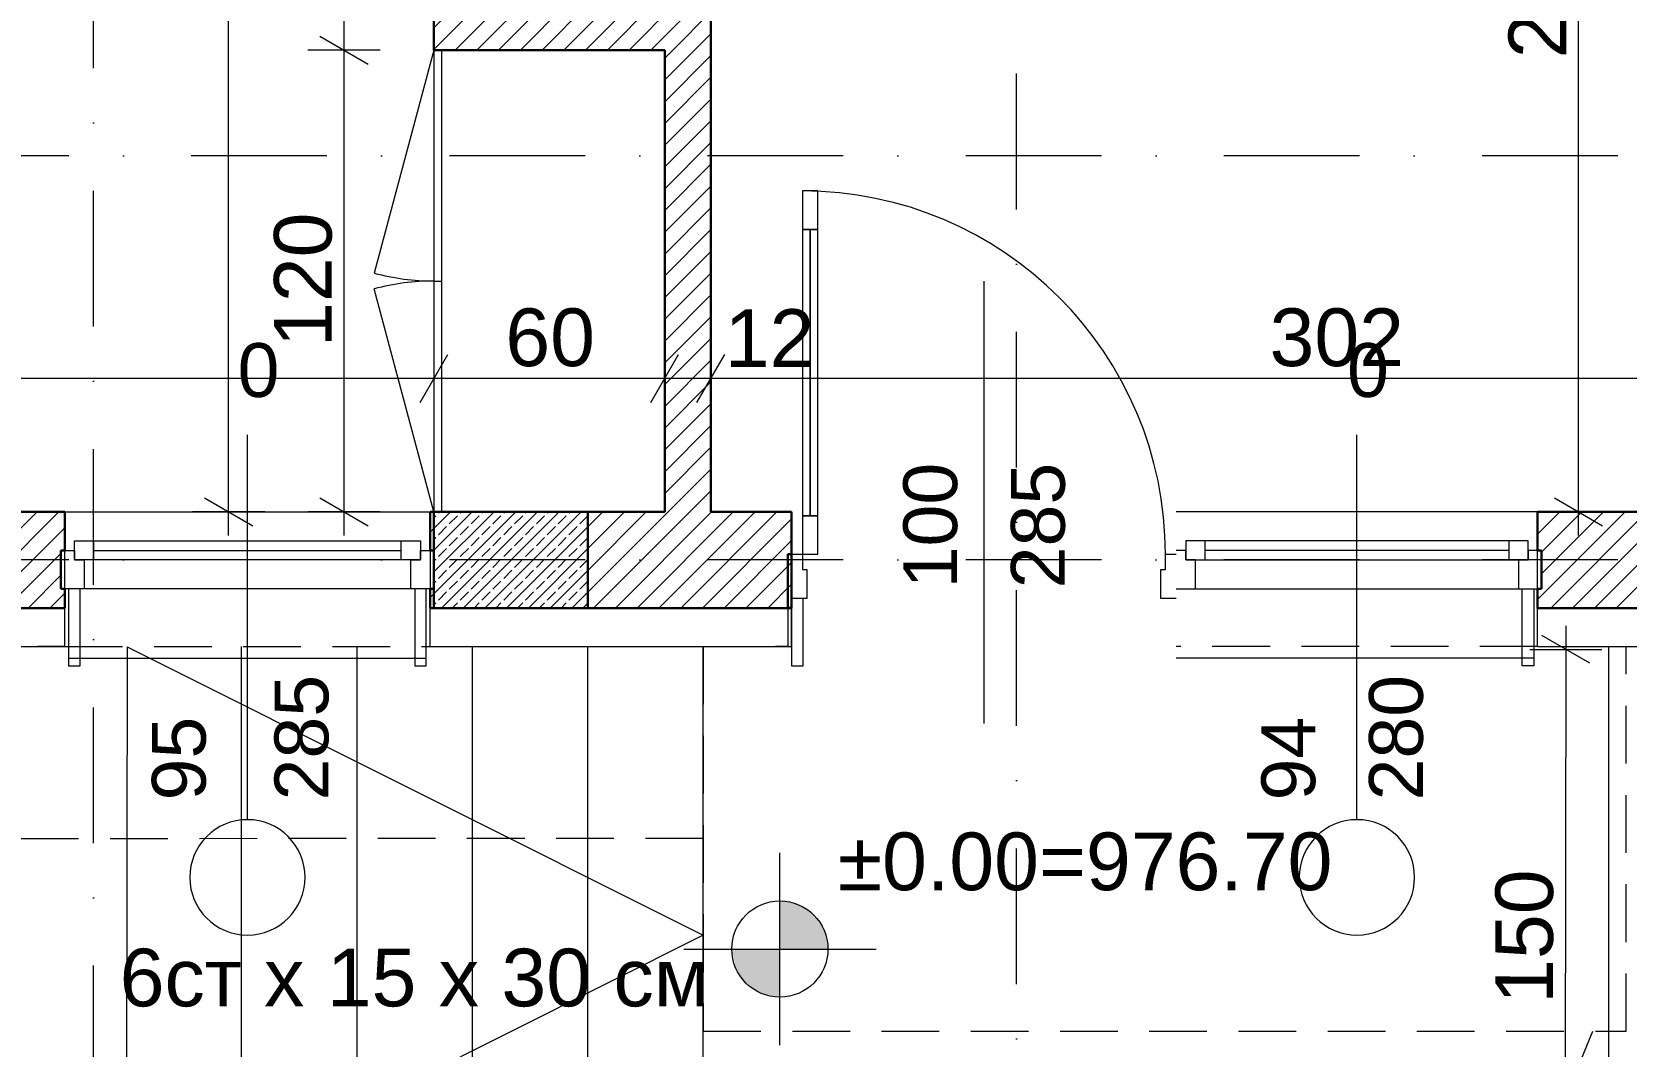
# Model space of a CAD drawing. Header units: centimetres. Extents: x -1463 to 1543, y -1556 to 644.
# Drawn here: x -472 to -57.4, y -1180.8 to -917.2 of the extents above; entities that cross this region are included whole.
import ezdxf

# ---------------------------------------------------------------- set-up
doc = ezdxf.new("R2010")
doc.units = ezdxf.units.CM
doc.header["$MEASUREMENT"] = 0
doc.linetypes.add('Dashed', pattern=[23.2, 15, -8.2])
doc.linetypes.add('Dot & Dashed', pattern=[67.027776, 35.277777, -17.638888, 0, -14.111111])
for name, color, linetype in [('fill', 7, 'Continuous'), ('колони', 7, 'Continuous'), ('котировки', 7, 'Continuous'), ('линии', 7, 'Continuous'), ('обзавеждане', 7, 'Continuous'), ('оси', 7, 'Continuous'), ('размери', 7, 'Continuous'), ('разрези', 7, 'Continuous'), ('стени', 7, 'Continuous'), ('стълби', 7, 'Continuous')]:
    doc.layers.add(name, color=color, linetype=linetype)
doc.styles.add('GENERATED_STYLE_1', font='arial.ttf')
doc.dimstyles.new('GENERATED_STYLE__1', dxfattribs={"dimtxt": 15, "dimasz": 9.5, "dimexe": 0.18, "dimexo": 0.0625, "dimgap": 0, "dimtad": 1, "dimzin": 0, "dimdsep": 46, "dimtxsty": 'GENERATED_STYLE_1', "dimblk": 'ARROWHEAD_2', "dimblk1": 'ARROWHEAD_2', "dimblk2": 'ARROWHEAD_2', "dimcen": 0.09, "dimse1": 1, "dimse2": 1, "dimclrd": 151, "dimclre": 151, "dimclrt": 7, "dimadec": 0, "dimazin": 0, "dimtfac": 1, "dimtdec": 4, "dimtmove": 0, "dimatfit": 3, "dimfxl": 0, "dimtolj": 1, "dimtzin": 0, "dimarcsym": 0})
doc.dimstyles.new('GENERATED_STYLE__3', dxfattribs={"dimtxt": 15, "dimasz": 9.5, "dimexe": 0.18, "dimexo": 0.0625, "dimgap": 0, "dimtad": 1, "dimtih": 1, "dimtoh": 1, "dimzin": 0, "dimdsep": 46, "dimtxsty": 'GENERATED_STYLE_1', "dimblk": 'ARROWHEAD_2', "dimblk1": 'ARROWHEAD_2', "dimblk2": 'ARROWHEAD_2', "dimcen": 0.09, "dimse1": 1, "dimse2": 1, "dimclrd": 151, "dimclre": 151, "dimclrt": 7, "dimadec": 0, "dimazin": 0, "dimtfac": 1, "dimtdec": 4, "dimtmove": 0, "dimatfit": 3, "dimfxl": 0, "dimtolj": 1, "dimtzin": 0, "dimarcsym": 0})
pattern_1 = [(45, (0, 0), (-2.828427, 2.828427), [])]

# ---------------------------------------------------------------- blocks, each defined once
blk = doc.blocks.new('*D6')
at = {"layer": 'размери', "color": 161, "linetype": 'Continuous', "lineweight": 13}
for p, q in [((-76.06, -745.36), (-63.56, -752.58)), ((-76.06, -1038.36), (-63.56, -1045.58))]:
    blk.add_line(p, q, dxfattribs=at)
at = {"layer": 'размери', "color": 151, "linetype": 'Continuous', "lineweight": 13}
for p, q in [((-69.81, -1041.97), (-69.81, -748.97)), ((-60.44, -1041.97), (-79.19, -1041.97)), ((-69.81, -1048.08), (-69.81, -1041.97))]:
    blk.add_line(p, q, dxfattribs=at)
at = {"layer": 'размери', "color": 7, "lineweight": 30, "char_height": 15, "attachment_point": 7, "rotation": 90, "style": 'GENERATED_STYLE_1'}
for s, insert in [('\\A1;{\\pql;\\fArial|b0|i0|c204|p0;\\W1.000000;12}', (-72.81, -775.46)), ('\\A1;{\\pql;\\fArial|b0|i0|c204|p0;\\W1.000000;293}', (-72.81, -924.07))]:
    blk.add_mtext(s, dxfattribs=dict(at, insert=insert))
blk = doc.blocks.new('ARROWHEAD_2')
at = {"color": 0, "linetype": 'Continuous', "lineweight": 0}
for p, q in [((-0.378, -0.655), (0.378, 0.655)), ((0, 0), (-1, 0))]:
    blk.add_line(p, q, dxfattribs=at)
blk = doc.blocks.new('*D7')
at = {"layer": 'размери', "color": 161, "linetype": 'Continuous', "lineweight": 13}
for p, q in [((-76.06, -733.36), (-63.56, -740.58)), ((-76.06, -745.36), (-63.56, -752.58))]:
    blk.add_line(p, q, dxfattribs=at)
at = {"layer": 'размери', "color": 151, "linetype": 'Continuous', "lineweight": 13}
for p, q in [((-69.81, -748.97), (-69.81, -736.97)), ((-60.44, -748.97), (-79.19, -748.97)), ((-69.81, -1041.97), (-69.81, -748.97))]:
    blk.add_line(p, q, dxfattribs=at)
blk = doc.blocks.new('*D14')
at = {"layer": 'размери', "color": 161, "linetype": 'Continuous', "lineweight": 13}
for p, q in [((600.39, -1038.36), (612.89, -1045.58)), ((600.39, -1063.36), (612.89, -1070.58))]:
    blk.add_line(p, q, dxfattribs=at)
at = {"layer": 'размери', "color": 151, "linetype": 'Continuous', "lineweight": 13}
for p, q in [((606.64, -1066.97), (606.64, -1041.97)), ((616.02, -1066.97), (597.27, -1066.97)), ((606.64, -1073.08), (606.64, -1066.97))]:
    blk.add_line(p, q, dxfattribs=at)
at = {"layer": 'размери', "color": 7, "lineweight": 30, "insert": (603.64, -1093.46), "char_height": 15, "attachment_point": 7, "rotation": 90, "style": 'GENERATED_STYLE_1'}
blk.add_mtext('\\A1;{\\pql;\\fArial|b0|i0|c204|p0;\\W1.000000;25}', dxfattribs=at)
blk = doc.blocks.new('*D15')
at = {"layer": 'размери', "color": 161, "linetype": 'Continuous', "lineweight": 13}
for p, q in [((600.39, -968.36), (612.89, -975.57)), ((600.39, -1038.36), (612.89, -1045.58))]:
    blk.add_line(p, q, dxfattribs=at)
at = {"layer": 'размери', "color": 151, "linetype": 'Continuous', "lineweight": 13}
for p, q in [((606.64, -1041.97), (606.64, -971.97)), ((616.02, -1041.97), (597.27, -1041.97)), ((606.64, -1066.97), (606.64, -1041.97))]:
    blk.add_line(p, q, dxfattribs=at)
at = {"layer": 'размери', "color": 7, "lineweight": 30, "char_height": 15, "attachment_point": 7, "rotation": 90, "style": 'GENERATED_STYLE_1'}
for s, insert in [('\\A1;{\\pql;\\fArial|b0|i0|c204|p0;\\W1.000000;10}', (603.64, -998.46)), ('\\A1;{\\pql;\\fArial|b0|i0|c204|p0;\\W1.000000;70}', (603.64, -1029.85))]:
    blk.add_mtext(s, dxfattribs=dict(at, insert=insert))
blk = doc.blocks.new('*D49')
at = {"layer": 'размери', "color": 151, "linetype": 'Continuous', "lineweight": 13}
for p, q in [((-295.44, -997.92), (-295.44, -1016.67)), ((6.56, -997.92), (6.56, -1016.67)), ((-295.44, -1007.3), (-307.44, -1007.3)), ((6.56, -1007.3), (-295.44, -1007.3)), ((12.67, -1007.3), (6.56, -1007.3))]:
    blk.add_line(p, q, dxfattribs=at)
at = {"layer": 'размери', "color": 161, "linetype": 'Continuous', "lineweight": 13}
for p, q in [((-299.05, -1013.55), (-291.83, -1001.05)), ((2.95, -1013.55), (10.17, -1001.05))]:
    blk.add_line(p, q, dxfattribs=at)
at = {"layer": 'размери', "color": 7, "lineweight": 30, "char_height": 15, "attachment_point": 7, "style": 'GENERATED_STYLE_1'}
for s, insert in [('\\A1;{\\pql;\\fArial|b0|i0|c204|p0;\\W1.000000;12}', (-291.83, -1004.3)), ('\\A1;{\\pql;\\fArial|b0|i0|c204|p0;\\W1.000000;302}', (-150.16, -1004.3))]:
    blk.add_mtext(s, dxfattribs=dict(at, insert=insert))
blk = doc.blocks.new('*D50')
at = {"layer": 'размери', "color": 151, "linetype": 'Continuous', "lineweight": 13}
for p, q in [((-307.44, -997.92), (-307.44, -1016.67)), ((-307.44, -1007.3), (-367.44, -1007.3)), ((-295.44, -1007.3), (-307.44, -1007.3))]:
    blk.add_line(p, q, dxfattribs=at)
at = {"layer": 'размери', "color": 161, "linetype": 'Continuous', "lineweight": 13}
for p, q in [((-311.05, -1013.55), (-303.83, -1001.05)), ((-299.05, -1013.55), (-291.83, -1001.05))]:
    blk.add_line(p, q, dxfattribs=at)
blk = doc.blocks.new('*D51')
at = {"layer": 'размери', "color": 151, "linetype": 'Continuous', "lineweight": 13}
for p, q in [((-367.44, -997.92), (-367.44, -1016.67)), ((-367.44, -1007.3), (-823.44, -1007.3)), ((-307.44, -1007.3), (-367.44, -1007.3))]:
    blk.add_line(p, q, dxfattribs=at)
at = {"layer": 'размери', "color": 161, "linetype": 'Continuous', "lineweight": 13}
for p, q in [((-371.05, -1013.55), (-363.83, -1001.05)), ((-311.05, -1013.55), (-303.83, -1001.05))]:
    blk.add_line(p, q, dxfattribs=at)
at = {"layer": 'размери', "color": 7, "lineweight": 30, "insert": (-348.88, -1004.3), "char_height": 15, "attachment_point": 7, "style": 'GENERATED_STYLE_1'}
blk.add_mtext('\\A1;{\\pql;\\fArial|b0|i0|c204|p0;\\W1.000000;60}', dxfattribs=at)
blk = doc.blocks.new('*D52')
at = {"layer": 'размери', "color": 151, "linetype": 'Continuous', "lineweight": 13}
for p, q in [((-823.44, -997.92), (-823.44, -1016.67)), ((-823.44, -1007.3), (-829.56, -1007.3)), ((-367.44, -1007.3), (-823.44, -1007.3))]:
    blk.add_line(p, q, dxfattribs=at)
at = {"layer": 'размери', "color": 161, "linetype": 'Continuous', "lineweight": 13}
for p, q in [((-819.83, -1001.05), (-827.05, -1013.55)), ((-371.05, -1013.55), (-363.83, -1001.05))]:
    blk.add_line(p, q, dxfattribs=at)
at = {"layer": 'размери', "color": 7, "lineweight": 30, "insert": (-612.6, -1004.3), "char_height": 15, "attachment_point": 7, "style": 'GENERATED_STYLE_1'}
blk.add_mtext('\\A1;{\\pql;\\fArial|b0|i0|c204|p0;\\W1.000000;456}', dxfattribs=at)
blk = doc.blocks.new('*D93')
at = {"layer": 'размери', "color": 151, "linetype": 'Continuous', "lineweight": 13}
for p, q in [((-1139.14, 73.03), (-1139.14, 79.14)), ((-1129.77, 73.03), (-1148.52, 73.03)), ((-1139.14, -1076.97), (-1139.14, 73.03)), ((-1129.77, -1076.97), (-1148.52, -1076.97)), ((-1139.14, -1083.08), (-1139.14, -1076.97))]:
    blk.add_line(p, q, dxfattribs=at)
at = {"layer": 'размери', "color": 161, "linetype": 'Continuous', "lineweight": 13}
for p, q in [((-1132.89, 69.42), (-1145.39, 76.64)), ((-1145.39, -1073.36), (-1132.89, -1080.58))]:
    blk.add_line(p, q, dxfattribs=at)
at = {"layer": 'размери', "color": 7, "lineweight": 30, "insert": (-1142.14, -527.71), "char_height": 15, "attachment_point": 7, "rotation": 90, "style": 'GENERATED_STYLE_1'}
blk.add_mtext('\\A1;{\\pql;\\fArial|b0|i0|c204|p0;\\W1.000000;1\xa0150}', dxfattribs=at)
blk = doc.blocks.new('*D107')
at = {"layer": 'размери', "color": 161, "linetype": 'Continuous', "lineweight": 13}
for p, q in [((-414.58, -645.58), (-427.08, -638.36)), ((-427.08, -1038.36), (-414.58, -1045.58))]:
    blk.add_line(p, q, dxfattribs=at)
at = {"layer": 'размери', "color": 151, "linetype": 'Continuous', "lineweight": 13}
for p, q in [((-420.83, -641.97), (-420.83, -635.86)), ((-411.45, -641.97), (-430.2, -641.97)), ((-420.83, -1041.97), (-420.83, -641.97)), ((-411.45, -1041.97), (-430.2, -1041.97)), ((-420.83, -1048.08), (-420.83, -1041.97))]:
    blk.add_line(p, q, dxfattribs=at)
at = {"layer": 'размери', "color": 7, "lineweight": 30, "insert": (-423.83, -859.13), "char_height": 15, "attachment_point": 7, "rotation": 90, "style": 'GENERATED_STYLE_1'}
blk.add_mtext('\\A1;{\\pql;\\fArial|b0|i0|c204|p0;\\W1.000000;400}', dxfattribs=at)
blk = doc.blocks.new('*D108')
at = {"layer": 'размери', "color": 161, "linetype": 'Continuous', "lineweight": 13}
for p, q in [((-397.08, -918.36), (-384.58, -925.58)), ((-397.08, -1038.36), (-384.58, -1045.58))]:
    blk.add_line(p, q, dxfattribs=at)
at = {"layer": 'размери', "color": 151, "linetype": 'Continuous', "lineweight": 13}
for p, q in [((-381.45, -921.97), (-400.2, -921.97)), ((-390.83, -1041.97), (-390.83, -921.97)), ((-381.45, -1041.97), (-400.2, -1041.97)), ((-390.83, -1048.08), (-390.83, -1041.97))]:
    blk.add_line(p, q, dxfattribs=at)
at = {"layer": 'размери', "color": 7, "lineweight": 30, "insert": (-393.83, -999.13), "char_height": 15, "attachment_point": 7, "rotation": 90, "style": 'GENERATED_STYLE_1'}
blk.add_mtext('\\A1;{\\pql;\\fArial|b0|i0|c204|p0;\\W1.000000;120}', dxfattribs=at)
blk = doc.blocks.new('*D109')
at = {"layer": 'размери', "color": 161, "linetype": 'Continuous', "lineweight": 13}
for p, q in [((-384.58, -645.58), (-397.08, -638.36)), ((-397.08, -918.36), (-384.58, -925.58))]:
    blk.add_line(p, q, dxfattribs=at)
at = {"layer": 'размери', "color": 151, "linetype": 'Continuous', "lineweight": 13}
for p, q in [((-390.83, -641.97), (-390.83, -635.86)), ((-381.45, -641.97), (-400.2, -641.97)), ((-390.83, -921.97), (-390.83, -641.97)), ((-381.45, -921.97), (-400.2, -921.97))]:
    blk.add_line(p, q, dxfattribs=at)
at = {"layer": 'размери', "color": 7, "lineweight": 30, "insert": (-393.83, -799.13), "char_height": 15, "attachment_point": 7, "rotation": 90, "style": 'GENERATED_STYLE_1'}
blk.add_mtext('\\A1;{\\pql;\\fArial|b0|i0|c204|p0;\\W1.000000;280}', dxfattribs=at)
blk = doc.blocks.new('*D116')
at = {"layer": 'размери', "color": 151, "linetype": 'Continuous', "lineweight": 13}
for p, q in [((-858.44, -1335.32), (-858.44, -1316.57)), ((476.56, -1335.32), (476.56, -1316.57)), ((-864.56, -1325.94), (-858.44, -1325.94)), ((-858.44, -1325.94), (476.56, -1325.94))]:
    blk.add_line(p, q, dxfattribs=at)
at = {"layer": 'размери', "color": 161, "linetype": 'Continuous', "lineweight": 13}
for p, q in [((-854.83, -1319.69), (-862.05, -1332.19)), ((472.95, -1332.19), (480.17, -1319.69))]:
    blk.add_line(p, q, dxfattribs=at)
at = {"layer": 'размери', "color": 7, "lineweight": 30, "insert": (-216.68, -1322.94), "char_height": 15, "attachment_point": 7, "style": 'GENERATED_STYLE_1'}
blk.add_mtext('\\A1;{\\pql;\\fArial|b0|i0|c204|p0;\\W1.000000;1\xa0335}', dxfattribs=at)
blk = doc.blocks.new('*D120')
at = {"layer": 'размери', "color": 151, "linetype": 'Continuous', "lineweight": 13}
for p, q in [((-823.44, -1305.32), (-823.44, -1286.57)), ((-307.44, -1305.32), (-307.44, -1286.57)), ((-823.44, -1295.94), (-307.44, -1295.94))]:
    blk.add_line(p, q, dxfattribs=at)
at = {"layer": 'размери', "color": 161, "linetype": 'Continuous', "lineweight": 13}
for p, q in [((-819.83, -1289.69), (-827.05, -1302.19)), ((-303.83, -1289.69), (-311.05, -1302.19))]:
    blk.add_line(p, q, dxfattribs=at)
at = {"layer": 'размери', "color": 7, "lineweight": 30, "char_height": 15, "attachment_point": 7, "style": 'GENERATED_STYLE_1'}
for s, insert in [('\\A1;{\\pql;\\fArial|b0|i0|c204|p0;\\W1.000000;25}', (-819.83, -1292.94)), ('\\A1;{\\pql;\\fArial|b0|i0|c204|p0;\\W1.000000;516}', (-582.6, -1292.94)), ('\\A1;{\\pql;\\fArial|b0|i0|c204|p0;\\W1.000000;12}', (-333.94, -1292.94))]:
    blk.add_mtext(s, dxfattribs=dict(at, insert=insert))
blk = doc.blocks.new('*D121')
at = {"layer": 'размери', "color": 151, "linetype": 'Continuous', "lineweight": 13}
for p, q in [((-307.44, -1305.32), (-307.44, -1286.57)), ((-295.44, -1305.32), (-295.44, -1286.57)), ((-307.44, -1295.94), (-295.44, -1295.94)), ((-295.44, -1295.94), (6.56, -1295.94))]:
    blk.add_line(p, q, dxfattribs=at)
at = {"layer": 'размери', "color": 161, "linetype": 'Continuous', "lineweight": 13}
for p, q in [((-303.83, -1289.69), (-311.05, -1302.19)), ((-291.83, -1289.69), (-299.05, -1302.19))]:
    blk.add_line(p, q, dxfattribs=at)
blk = doc.blocks.new('*D122')
at = {"layer": 'размери', "color": 161, "linetype": 'Continuous', "lineweight": 13}
for p, q in [((-291.83, -1289.69), (-299.05, -1302.19)), ((10.17, -1289.69), (2.95, -1302.19))]:
    blk.add_line(p, q, dxfattribs=at)
at = {"layer": 'размери', "color": 151, "linetype": 'Continuous', "lineweight": 13}
blk.add_line((-295.44, -1295.94), (6.56, -1295.94), dxfattribs=at)
at = {"layer": 'размери', "color": 7, "lineweight": 30, "char_height": 15, "attachment_point": 7, "style": 'GENERATED_STYLE_1'}
for s, insert in [('\\A1;{\\pql;\\fArial|b0|i0|c204|p0;\\W1.000000;302}', (-173.05, -1292.94)), ('\\A1;{\\pql;\\fArial|b0|i0|c204|p0;\\W1.000000;25}', (-19.94, -1292.94))]:
    blk.add_mtext(s, dxfattribs=dict(at, insert=insert))
blk = doc.blocks.new('*D123')
at = {"layer": 'размери', "color": 151, "linetype": 'Continuous', "lineweight": 13}
for p, q in [((6.56, -1305.32), (6.56, -1286.57)), ((31.56, -1305.32), (31.56, -1286.57)), ((-295.44, -1295.94), (6.56, -1295.94)), ((6.56, -1295.94), (31.56, -1295.94))]:
    blk.add_line(p, q, dxfattribs=at)
at = {"layer": 'размери', "color": 161, "linetype": 'Continuous', "lineweight": 13}
for p, q in [((10.17, -1289.69), (2.95, -1302.19)), ((35.17, -1289.69), (27.95, -1302.19))]:
    blk.add_line(p, q, dxfattribs=at)
blk = doc.blocks.new('*D131')
at = {"layer": 'размери', "color": 161, "linetype": 'Continuous', "lineweight": 13}
for p, q in [((-844.83, -1259.69), (-852.05, -1272.19)), ((-460.83, -1259.69), (-468.05, -1272.19))]:
    blk.add_line(p, q, dxfattribs=at)
at = {"layer": 'размери', "color": 151, "linetype": 'Continuous', "lineweight": 13}
for p, q in [((-848.44, -1275.32), (-848.44, -1256.57)), ((-464.44, -1275.32), (-464.44, -1256.57)), ((-848.44, -1265.94), (-464.44, -1265.94)), ((-464.44, -1265.94), (-367.44, -1265.94))]:
    blk.add_line(p, q, dxfattribs=at)
at = {"layer": 'размери', "color": 7, "lineweight": 30, "insert": (-673.6, -1262.94), "char_height": 15, "attachment_point": 7, "style": 'GENERATED_STYLE_1'}
blk.add_mtext('\\A1;{\\pql;\\fArial|b0|i0|c204|p0;\\W1.000000;384}', dxfattribs=at)
blk = doc.blocks.new('*D132')
at = {"layer": 'размери', "color": 161, "linetype": 'Continuous', "lineweight": 13}
for p, q in [((-460.83, -1259.69), (-468.05, -1272.19)), ((-363.83, -1259.69), (-371.05, -1272.19))]:
    blk.add_line(p, q, dxfattribs=at)
at = {"layer": 'размери', "color": 151, "linetype": 'Continuous', "lineweight": 13}
for p, q in [((-367.44, -1275.32), (-367.44, -1256.57)), ((-464.44, -1265.94), (-367.44, -1265.94))]:
    blk.add_line(p, q, dxfattribs=at)
at = {"layer": 'размери', "color": 7, "lineweight": 30, "insert": (-427.38, -1262.94), "char_height": 15, "attachment_point": 7, "style": 'GENERATED_STYLE_1'}
blk.add_mtext('\\A1;{\\pql;\\fArial|b0|i0|c204|p0;\\W1.000000;97}', dxfattribs=at)
blk = doc.blocks.new('*D133')
at = {"layer": 'размери', "color": 161, "linetype": 'Continuous', "lineweight": 13}
for p, q in [((-363.83, -1259.69), (-371.05, -1272.19)), ((-271.83, -1259.69), (-279.05, -1272.19))]:
    blk.add_line(p, q, dxfattribs=at)
at = {"layer": 'размери', "color": 151, "linetype": 'Continuous', "lineweight": 13}
for p, q in [((-367.44, -1275.32), (-367.44, -1256.57)), ((-275.44, -1275.32), (-275.44, -1256.57)), ((-367.44, -1265.94), (-275.44, -1265.94)), ((-275.44, -1265.94), (-79.44, -1265.94))]:
    blk.add_line(p, q, dxfattribs=at)
at = {"layer": 'размери', "color": 7, "lineweight": 30, "insert": (-332.88, -1262.94), "char_height": 15, "attachment_point": 7, "style": 'GENERATED_STYLE_1'}
blk.add_mtext('\\A1;{\\pql;\\fArial|b0|i0|c204|p0;\\W1.000000;92}', dxfattribs=at)
blk = doc.blocks.new('*D134')
at = {"layer": 'размери', "color": 161, "linetype": 'Continuous', "lineweight": 13}
for p, q in [((-271.83, -1259.69), (-279.05, -1272.19)), ((-75.83, -1259.69), (-83.05, -1272.19))]:
    blk.add_line(p, q, dxfattribs=at)
at = {"layer": 'размери', "color": 151, "linetype": 'Continuous', "lineweight": 13}
blk.add_line((-275.44, -1265.94), (-79.44, -1265.94), dxfattribs=at)
at = {"layer": 'размери', "color": 7, "lineweight": 30, "insert": (-194.6, -1262.94), "char_height": 15, "attachment_point": 7, "style": 'GENERATED_STYLE_1'}
blk.add_mtext('\\A1;{\\pql;\\fArial|b0|i0|c204|p0;\\W1.000000;196}', dxfattribs=at)
blk = doc.blocks.new('*D135')
at = {"layer": 'размери', "color": 161, "linetype": 'Continuous', "lineweight": 13}
for p, q in [((-75.83, -1259.69), (-83.05, -1272.19)), ((420.17, -1259.69), (412.95, -1272.19))]:
    blk.add_line(p, q, dxfattribs=at)
at = {"layer": 'размери', "color": 151, "linetype": 'Continuous', "lineweight": 13}
for p, q in [((-79.44, -1275.32), (-79.44, -1256.57)), ((416.56, -1275.32), (416.56, -1256.57)), ((-275.44, -1265.94), (-79.44, -1265.94)), ((-79.44, -1265.94), (416.56, -1265.94))]:
    blk.add_line(p, q, dxfattribs=at)
at = {"layer": 'размери', "color": 7, "lineweight": 30, "char_height": 15, "attachment_point": 7, "style": 'GENERATED_STYLE_1'}
for s, insert in [('\\A1;{\\pql;\\fArial|b0|i0|c204|p0;\\W1.000000;496}', (139.95, -1262.94)), ('\\A1;{\\pql;\\fArial|b0|i0|c204|p0;\\W1.000000;25}', (390.06, -1262.94))]:
    blk.add_mtext(s, dxfattribs=dict(at, insert=insert))
blk = doc.blocks.new('*D139')
at = {"layer": 'размери', "color": 151, "linetype": 'Continuous', "lineweight": 13}
for p, q in [((-73.11, -1071.6), (-73.13, -1077.71)), ((-82.5, -1077.7), (-63.75, -1077.73)), ((-73.13, -1077.71), (-73.38, -1227.71)), ((-82.76, -1227.7), (-64.01, -1227.73)), ((-73.38, -1227.71), (-73.39, -1233.83))]:
    blk.add_line(p, q, dxfattribs=at)
at = {"layer": 'размери', "color": 161, "linetype": 'Continuous', "lineweight": 13}
for p, q in [((-66.88, -1081.33), (-79.37, -1074.09)), ((-79.63, -1224.09), (-67.14, -1231.33))]:
    blk.add_line(p, q, dxfattribs=at)
at = {"layer": 'размери', "color": 7, "lineweight": 30, "insert": (-76.28, -1169.87), "char_height": 15, "attachment_point": 7, "rotation": 89.9012, "style": 'GENERATED_STYLE_1'}
blk.add_mtext('\\A1;{\\pql;\\fArial|b0|i0|c204|p0;\\W1.000000;150}', dxfattribs=at)

msp = doc.modelspace()

# ---------------------------------------------------------------- hatches: boundary and pattern name
at = {"layer": 'fill', "linetype": 'Continuous', "lineweight": 13}
h = msp.add_hatch(dxfattribs=at)
h.set_pattern_fill('Common_Brick', color=253, style=0, pattern_type=2)
h.set_pattern_definition(pattern_1)
h.paths.add_polyline_path([(-355.443, -909.968), (-367.443, -921.968), (-355.443, -921.968)])
h = msp.add_hatch(dxfattribs=at)
h.set_pattern_fill('Common_Brick', color=253, style=0, pattern_type=2)
h.set_pattern_definition(pattern_1)
h.paths.add_polyline_path([(-367.443, -909.968), (-367.443, -921.968), (-355.443, -909.968)])
h = msp.add_hatch(dxfattribs=at)
h.set_pattern_fill('Common_Brick', color=253, style=0, pattern_type=2)
h.set_pattern_definition(pattern_1)
h.paths.add_polyline_path([(-355.443, -921.968), (-295.443, -921.968), (-295.443, -909.968), (-355.443, -909.968)])
h = msp.add_hatch(dxfattribs=at)
h.set_pattern_fill('Common_Brick', color=253, style=0, pattern_type=2)
h.set_pattern_definition(pattern_1)
h.paths.add_polyline_path([(-295.443, -1041.968), (-295.443, -921.968), (-307.443, -921.968), (-307.443, -1041.968)])
h = msp.add_hatch(dxfattribs=at)
h.set_pattern_fill('Common_Brick', color=253, style=0, pattern_type=2)
h.set_pattern_definition(pattern_1)
h.paths.add_polyline_path([(-723.443, -1066.968), (-463.443, -1066.968), (-463.443, -1061.968), (-464.443, -1061.968), (-464.443, -1051.968), (-463.443, -1051.968), (-463.443, -1041.968), (-723.443, -1041.968)])
h = msp.add_hatch(dxfattribs=at)
h.set_pattern_fill('Common_Brick', color=253, style=0, pattern_type=2)
h.set_pattern_definition(pattern_1)
h.paths.add_polyline_path([(-368.443, -1051.968), (-367.443, -1051.968), (-367.443, -1041.968), (-368.443, -1041.968)])
at = {"layer": 'fill', "linetype": 'Continuous', "lineweight": 5}
h = msp.add_hatch(dxfattribs=at)
h.set_pattern_fill('Solid___Dashed', style=0, pattern_type=2)
h.set_pattern_definition([(45, (0, 0), (-2.828427, 2.828427), []), (45, (-1.4142, 1.4142), (-2.828427, 2.828427), [3, -1])])
h.paths.add_polyline_path([(-367.443, -1041.968), (-367.443, -1066.968), (-327.443, -1066.968), (-327.443, -1041.968)])
at = {"layer": 'fill', "linetype": 'Continuous', "lineweight": 13}
h = msp.add_hatch(dxfattribs=at)
h.set_pattern_fill('Common_Brick', color=253, style=0, pattern_type=2)
h.set_pattern_definition(pattern_1)
h.paths.add_polyline_path([(-274.443, -1041.968), (-327.443, -1041.968), (-327.443, -1066.968), (-274.443, -1066.968)])
h = msp.add_hatch(dxfattribs=at)
h.set_pattern_fill('Common_Brick', color=253, style=0, pattern_type=2)
h.set_pattern_definition(pattern_1)
h.paths.add_polyline_path([(-80.443, -1066.968), (6.557, -1066.968), (6.557, -1041.968), (-80.443, -1041.968), (-80.443, -1051.968), (-79.443, -1051.968), (-79.443, -1061.968), (-80.443, -1061.968)])
h = msp.add_hatch(dxfattribs=at)
h.set_pattern_fill('Common_Brick', color=253, style=0, pattern_type=2)
h.set_pattern_definition(pattern_1)
h.paths.add_polyline_path([(-368.443, -1066.968), (-367.443, -1066.968), (-367.443, -1061.968), (-368.443, -1061.968)])
for points in [[(-277.488, -1155.591), (-264.988, -1155.591), (-265.939, -1150.807), (-268.649, -1146.752), (-272.704, -1144.042), (-277.488, -1143.091)], [(-277.488, -1155.591), (-289.988, -1155.591), (-289.036, -1160.374), (-286.327, -1164.43), (-282.271, -1167.139), (-277.488, -1168.091)]]:
    msp.add_hatch(color=161, dxfattribs=at).paths.add_polyline_path(points)

# ---------------------------------------------------------------- linework, layer by layer
at = {"layer": 'колони', "color": 7, "linetype": 'Continuous', "lineweight": 30}
msp.add_lwpolyline([(-367.443, -1041.968), (-367.443, -1066.968), (-327.443, -1066.968), (-327.443, -1041.968)], close=True, dxfattribs=at)
at = {"layer": 'котировки', "color": 161, "linetype": 'Continuous', "lineweight": 13}
for p, q in [((-277.488, -1180.591), (-277.488, -1130.591)), ((-302.488, -1155.591), (-252.488, -1155.591))]:
    msp.add_line(p, q, dxfattribs=at)
msp.add_circle((-277.488, -1155.591), 12.5, dxfattribs=at)
at = {"layer": 'линии', "color": 7, "linetype": 'Continuous', "lineweight": 13}
for p, q in [((-447.192, -1077.068), (-447.45, -1227.068)), ((-447.192, -1077.068), (-297.443, -1152.018)), ((-417.449, -1227.068), (-417.449, -1076.968)), ((-387.447, -1227.068), (-387.447, -1076.968)), ((-357.446, -1227.068), (-357.446, -1076.968)), ((-357.446, -1227.068), (-357.446, -1076.968)), ((-327.444, -1227.068), (-327.444, -1076.968)), ((-297.443, -1227.068), (-297.443, -1076.968)), ((-61.956, -1223.157), (-61.956, -1076.968)), ((-297.443, -1152.018), (-447.45, -1227.068)), ((-81.438, -1214.364), (-66.078, -1176.968))]:
    msp.add_line(p, q, dxfattribs=at)
at = {"layer": 'линии', "color": 102, "linetype": 'Dashed', "lineweight": 15}
for p, q in [((-297.443, -1076.968), (-297.443, -1176.968)), ((-57.443, -1176.968), (-57.443, -1076.968)), ((-297.443, -1176.968), (-57.443, -1176.968))]:
    msp.add_line(p, q, dxfattribs=at)
at = {"layer": 'линии', "color": 7, "linetype": 'Dashed', "lineweight": 13}
msp.add_line((-297.454, -1126.877), (-730.411, -1126.977), dxfattribs=at)
at = {"layer": 'обзавеждане', "color": 102, "linetype": 'Continuous', "lineweight": 15}
for p, q in [((-367.443, -921.968), (-382.972, -979.924)), ((-367.443, -921.968), (-365.443, -921.968)), ((-365.443, -921.968), (-365.443, -1041.968)), ((-367.443, -981.968), (-365.443, -981.968)), ((-367.443, -1041.968), (-382.972, -984.013))]:
    msp.add_line(p, q, dxfattribs=at)
msp.add_lwpolyline([(-367.443, -921.968), (-367.443, -1041.968), (-307.443, -1041.968), (-307.443, -921.968)], close=True, dxfattribs=at)
for centre, start, end in [((-367.443, -921.968), 255, 270), ((-367.443, -1041.968), 90, 105)]:
    msp.add_arc(centre, 60, start, end, dxfattribs=at)
at = {"layer": 'оси', "color": 102, "linetype": 'Dot & Dashed', "lineweight": 15}
for p, q in [((-455.943, -1262.312), (-455.943, 355.59)), ((611.639, -949.466), (-1119.914, -949.466)), ((611.639, -1054.468), (-1119.914, -1054.468))]:
    msp.add_line(p, q, dxfattribs=at)
at = {"layer": 'разрези', "color": 151, "linetype": 'Dot & Dashed', "lineweight": 13}
msp.add_line((-215.943, -1366.114), (-215.943, 432.209), dxfattribs=at)
at = {"layer": 'стени', "color": 30, "linetype": 'Continuous', "lineweight": 20}
for p, q in [((-271.643, -958.568), (-271.643, -968.568)), ((-267.643, -958.568), (-271.643, -958.568)), ((-267.643, -968.568), (-267.643, -958.568)), ((-271.643, -968.568), (-267.643, -968.568)), ((-269.643, -968.568), (-269.643, -1042.968)), ((-267.643, -1042.968), (-271.643, -1042.968)), ((-271.643, -1042.968), (-271.643, -1052.968)), ((-267.643, -1052.968), (-267.643, -1042.968)), ((-271.643, -1052.968), (-267.643, -1052.968)), ((-459.443, -1061.968), (-462.443, -1061.968)), ((-462.443, -1061.968), (-462.443, -1081.968)), ((-459.443, -1081.968), (-459.443, -1061.968)), ((-369.443, -1061.968), (-372.443, -1061.968)), ((-372.443, -1061.968), (-372.443, -1081.968)), ((-369.443, -1081.968), (-369.443, -1061.968)), ((-274.443, -1064.468), (-274.443, -1081.968)), ((-271.443, -1064.468), (-274.443, -1064.468)), ((-271.443, -1081.968), (-271.443, -1064.468)), ((-84.443, -1081.968), (-84.443, -1061.968)), ((-84.443, -1061.968), (-81.443, -1061.968)), ((-81.443, -1061.968), (-81.443, -1081.968)), ((-463.443, -1076.968), (-463.443, -1066.968)), ((-463.443, -1076.968), (-463.443, -1066.968)), ((-463.443, -1076.968), (-463.443, -1066.968)), ((-463.443, -1076.968), (-463.443, -1066.968)), ((-463.443, -1076.968), (-463.443, -1066.968)), ((-368.443, -1076.968), (-368.443, -1066.968)), ((-368.443, -1076.968), (-368.443, -1066.968)), ((-368.443, -1076.968), (-368.443, -1066.968)), ((-368.443, -1076.968), (-368.443, -1066.968)), ((-368.443, -1076.968), (-368.443, -1066.968)), ((-275.443, -1066.968), (-275.443, -1076.968)), ((-275.443, -1066.968), (-275.443, -1076.968)), ((-275.443, -1066.968), (-275.443, -1076.968)), ((-80.443, -1076.968), (-80.443, -1066.968)), ((-80.443, -1076.968), (-80.443, -1066.968)), ((-80.443, -1076.968), (-80.443, -1066.968)), ((-80.443, -1076.968), (-80.443, -1066.968)), ((-80.443, -1076.968), (-80.443, -1066.968)), ((-463.443, -1076.968), (-470.443, -1076.968)), ((-463.443, -1076.968), (-470.443, -1076.968)), ((-463.443, -1076.968), (-470.443, -1076.968)), ((-368.443, -1076.968), (-361.443, -1076.968)), ((-368.443, -1076.968), (-361.443, -1076.968)), ((-368.443, -1076.968), (-361.443, -1076.968)), ((-275.443, -1076.968), (-278.643, -1076.968)), ((-275.443, -1076.968), (-278.643, -1076.968)), ((-275.443, -1076.968), (-278.643, -1076.968)), ((-80.443, -1076.968), (-73.443, -1076.968)), ((-80.443, -1076.968), (-73.443, -1076.968)), ((-80.443, -1076.968), (-73.443, -1076.968)), ((-462.443, -1081.968), (-459.443, -1081.968)), ((-372.443, -1081.968), (-369.443, -1081.968)), ((-274.443, -1081.968), (-271.443, -1081.968)), ((-81.443, -1081.968), (-84.443, -1081.968))]:
    msp.add_line(p, q, dxfattribs=at)
at = {"layer": 'стени', "color": 161, "linetype": 'Continuous', "lineweight": 13}
for p, q in [((-224.443, -981.968), (-224.443, -1096.968)), ((-415.943, -1121.968), (-415.943, -1021.968)), ((-127.443, -1121.968), (-127.443, -1021.968))]:
    msp.add_line(p, q, dxfattribs=at)
at = {"layer": 'стени', "color": 7, "linetype": 'Continuous', "lineweight": 30}
for p, q in [((-463.443, -1051.968), (-463.443, -1041.968)), ((-463.443, -1051.968), (-463.443, -1041.968)), ((-368.443, -1051.968), (-368.443, -1041.968)), ((-368.443, -1051.968), (-368.443, -1041.968)), ((-274.443, -1041.968), (-274.443, -1052.968)), ((-274.443, -1041.968), (-274.443, -1052.968)), ((-80.443, -1051.968), (-80.443, -1041.968)), ((-80.443, -1051.968), (-80.443, -1041.968)), ((-464.443, -1051.968), (-463.443, -1051.968)), ((-464.443, -1061.968), (-464.443, -1051.968)), ((-464.443, -1061.968), (-464.443, -1051.968)), ((-464.443, -1051.968), (-463.443, -1051.968)), ((-464.443, -1051.968), (-463.443, -1051.968)), ((-367.443, -1051.968), (-368.443, -1051.968)), ((-367.443, -1051.968), (-368.443, -1051.968)), ((-367.443, -1051.968), (-368.443, -1051.968)), ((-367.443, -1061.968), (-367.443, -1051.968)), ((-367.443, -1061.968), (-367.443, -1051.968)), ((-274.443, -1052.968), (-275.443, -1052.968)), ((-275.443, -1052.968), (-275.443, -1064.468)), ((-275.443, -1052.968), (-275.443, -1064.468)), ((-274.443, -1052.968), (-275.443, -1052.968)), ((-274.443, -1052.968), (-275.443, -1052.968)), ((-79.443, -1051.968), (-80.443, -1051.968)), ((-79.443, -1051.968), (-80.443, -1051.968)), ((-79.443, -1051.968), (-80.443, -1051.968)), ((-79.443, -1061.968), (-79.443, -1051.968)), ((-79.443, -1061.968), (-79.443, -1051.968)), ((-463.443, -1061.968), (-464.443, -1061.968)), ((-463.443, -1061.968), (-464.443, -1061.968)), ((-463.443, -1061.968), (-464.443, -1061.968)), ((-463.443, -1066.968), (-463.443, -1061.968)), ((-463.443, -1066.968), (-463.443, -1061.968)), ((-463.443, -1066.968), (-463.443, -1061.968)), ((-463.443, -1066.968), (-463.443, -1061.968)), ((-463.443, -1066.968), (-463.443, -1061.968)), ((-368.443, -1066.968), (-368.443, -1061.968)), ((-368.443, -1066.968), (-368.443, -1061.968)), ((-368.443, -1061.968), (-367.443, -1061.968)), ((-368.443, -1061.968), (-367.443, -1061.968)), ((-368.443, -1061.968), (-367.443, -1061.968)), ((-368.443, -1066.968), (-368.443, -1061.968)), ((-368.443, -1066.968), (-368.443, -1061.968)), ((-368.443, -1066.968), (-368.443, -1061.968)), ((-275.443, -1064.468), (-275.443, -1066.968)), ((-275.443, -1064.468), (-275.443, -1066.968)), ((-275.443, -1064.468), (-275.443, -1066.968)), ((-80.443, -1066.968), (-80.443, -1061.968)), ((-80.443, -1066.968), (-80.443, -1061.968)), ((-80.443, -1061.968), (-79.443, -1061.968)), ((-80.443, -1061.968), (-79.443, -1061.968)), ((-80.443, -1061.968), (-79.443, -1061.968)), ((-80.443, -1066.968), (-80.443, -1061.968)), ((-80.443, -1066.968), (-80.443, -1061.968)), ((-80.443, -1066.968), (-80.443, -1061.968)), ((-723.443, -1066.968), (-463.443, -1066.968)), ((-368.443, -1066.968), (-367.443, -1066.968)), ((-327.443, -1066.968), (-274.443, -1066.968)), ((-80.443, -1066.968), (6.557, -1066.968))]:
    msp.add_line(p, q, dxfattribs=at)
at = {"layer": 'стени', "color": 30, "linetype": 'Continuous', "lineweight": 13}
for p, q in [((-463.443, -1041.968), (-368.443, -1041.968)), ((-80.443, -1041.968), (-174.443, -1041.968)), ((-463.443, -1051.968), (-460.943, -1051.968)), ((-463.443, -1061.968), (-463.443, -1051.968)), ((-460.943, -1049.468), (-455.943, -1049.468)), ((-460.943, -1054.468), (-460.943, -1049.468)), ((-460.943, -1051.968), (-460.943, -1054.468)), ((-455.943, -1049.468), (-375.943, -1049.468)), ((-455.943, -1049.468), (-455.943, -1054.468)), ((-455.943, -1049.468), (-375.943, -1049.468)), ((-455.943, -1051.968), (-375.943, -1051.968)), ((-375.943, -1054.468), (-375.943, -1049.468)), ((-375.943, -1049.468), (-370.943, -1049.468)), ((-370.943, -1049.468), (-370.943, -1054.468)), ((-370.943, -1054.468), (-370.943, -1051.968)), ((-370.943, -1051.968), (-368.443, -1051.968)), ((-368.443, -1051.968), (-368.443, -1061.968)), ((-274.443, -1064.468), (-274.443, -1052.968)), ((-274.443, -1052.968), (-271.643, -1052.968)), ((-271.643, -1052.968), (-271.643, -1056.968)), ((-177.243, -1056.968), (-177.243, -1052.968)), ((-177.243, -1052.968), (-174.443, -1052.968)), ((-171.943, -1051.968), (-174.443, -1051.968)), ((-166.943, -1049.468), (-171.943, -1049.468)), ((-171.943, -1049.468), (-171.943, -1054.468)), ((-171.943, -1054.468), (-171.943, -1051.968)), ((-87.943, -1049.468), (-166.943, -1049.468)), ((-166.943, -1054.468), (-166.943, -1049.468)), ((-87.943, -1049.468), (-166.943, -1049.468)), ((-87.943, -1051.968), (-166.943, -1051.968)), ((-82.943, -1049.468), (-87.943, -1049.468)), ((-87.943, -1049.468), (-87.943, -1054.468)), ((-82.943, -1054.468), (-82.943, -1049.468)), ((-80.443, -1051.968), (-82.943, -1051.968)), ((-82.943, -1051.968), (-82.943, -1054.468)), ((-80.443, -1061.968), (-80.443, -1051.968)), ((-460.943, -1054.468), (-458.443, -1054.468)), ((-455.943, -1054.468), (-460.943, -1054.468)), ((-458.443, -1054.468), (-458.443, -1061.968)), ((-375.943, -1054.468), (-455.943, -1054.468)), ((-370.943, -1054.468), (-375.943, -1054.468)), ((-373.443, -1061.968), (-373.443, -1054.468)), ((-373.443, -1054.468), (-370.943, -1054.468)), ((-271.643, -1056.968), (-270.443, -1056.968)), ((-270.443, -1056.968), (-270.443, -1064.468)), ((-178.443, -1064.468), (-178.443, -1056.968)), ((-178.443, -1056.968), (-177.243, -1056.968)), ((-169.443, -1054.468), (-171.943, -1054.468)), ((-171.943, -1054.468), (-166.943, -1054.468)), ((-169.443, -1061.968), (-169.443, -1054.468)), ((-166.943, -1054.468), (-87.943, -1054.468)), ((-87.943, -1054.468), (-82.943, -1054.468)), ((-82.943, -1054.468), (-85.443, -1054.468)), ((-85.443, -1054.468), (-85.443, -1061.968)), ((-458.443, -1061.968), (-463.443, -1061.968)), ((-373.443, -1061.968), (-458.443, -1061.968)), ((-368.443, -1061.968), (-373.443, -1061.968)), ((-270.443, -1064.468), (-274.443, -1064.468)), ((-174.443, -1064.468), (-178.443, -1064.468)), ((-174.443, -1061.968), (-169.443, -1061.968)), ((-169.443, -1061.968), (-85.443, -1061.968)), ((-85.443, -1061.968), (-80.443, -1061.968)), ((-462.443, -1076.968), (-462.443, -1079.968)), ((-369.443, -1079.968), (-369.443, -1076.968)), ((-81.443, -1076.968), (-81.443, -1079.968)), ((-462.443, -1079.968), (-369.443, -1079.968)), ((-81.443, -1079.968), (-174.443, -1079.968))]:
    msp.add_line(p, q, dxfattribs=at)
at = {"layer": 'стени', "color": 30, "linetype": 'Dashed', "lineweight": 13}
for p, q in [((-463.443, -1076.968), (-368.443, -1076.968)), ((-80.443, -1076.968), (-174.443, -1076.968))]:
    msp.add_line(p, q, dxfattribs=at)
at = {"layer": 'стени', "color": 7, "linetype": 'Continuous', "lineweight": 30}
for points in [[(-367.443, -748.968), (-367.443, -921.968)], [(-295.443, -909.968), (-295.443, -921.968)], [(-367.443, -921.968), (-355.443, -921.968)], [(-355.443, -921.968), (-307.443, -921.968)], [(-307.443, -921.968), (-307.443, -1041.968)], [(-295.443, -1041.968), (-295.443, -921.968)], [(-463.443, -1041.968), (-723.443, -1041.968)], [(-367.443, -1041.968), (-368.443, -1041.968)], [(-307.443, -1041.968), (-327.443, -1041.968)], [(-274.443, -1041.968), (-295.443, -1041.968)], [(-274.443, -1066.968), (-274.443, -1041.968)], [(6.557, -1041.968), (-80.443, -1041.968)]]:
    msp.add_lwpolyline(points, dxfattribs=at)
at = {"layer": 'стени', "color": 30, "linetype": 'Continuous', "lineweight": 20}
for points in [[(-271.643, -968.568), (-271.643, -1042.968), (-269.643, -1042.968), (-269.643, -968.568)], [(-269.643, -968.568), (-269.643, -1042.968), (-267.643, -1042.968), (-267.643, -968.568)]]:
    msp.add_lwpolyline(points, close=True, dxfattribs=at)
for points in [[(-274.443, -1076.968), (-274.443, -1066.968)], [(-848.443, -1076.968), (-463.443, -1076.968)], [(-368.443, -1076.968), (-274.443, -1076.968)], [(-80.443, -1076.968), (41.557, -1076.968)]]:
    msp.add_lwpolyline(points, dxfattribs=at)
at = {"layer": 'стени', "color": 161, "linetype": 'Continuous', "lineweight": 13}
for points in [[(-430.943, -1136.968, 1), (-400.943, -1136.968, 1)], [(-142.443, -1136.968, 1), (-112.443, -1136.968, 1)]]:
    msp.add_lwpolyline(points, format="xyb", close=True, dxfattribs=at)
at = {"layer": 'стени', "color": 8, "linetype": 'Continuous', "lineweight": 15}
msp.add_arc((-271.643, -1052.968), 94.4, 0, 90, dxfattribs=at)

# ---------------------------------------------------------------- texts
at = {"layer": 'котировки', "color": 7, "lineweight": 30, "insert": (-262.413, -1140.516), "char_height": 15, "attachment_point": 7, "style": 'GENERATED_STYLE_1'}
msp.add_mtext('\\A1;{\\pql;\\fArial|b0|i0|c204|p0;\\W1.000000;±0.00=976.70}', dxfattribs=at)
at = {"layer": 'стени', "color": 161, "linetype": 'Continuous', "lineweight": 13, "char_height": 14, "attachment_point": 7, "style": 'GENERATED_STYLE_1'}
for insert in [(-423.943, -1016.203), (-135.443, -1016.203)]:
    msp.add_mtext('\\A1;{\\pql;\\pt0;\\fArial|b0|i0|c204|p0;\\W1.000000; 0\\fArial|b0|i0|c204|p0;\\W1.000000;\\A1{\\H.66x;\\S^  ;}\\fArial|b0|i0|c204|p0;\\W1.000000;\\fArial|b0|i0|c204|p0;\\W1.000000;}', dxfattribs=dict(at, insert=insert))
at = {"layer": 'стени', "color": 5, "linetype": 'Continuous', "lineweight": 13, "char_height": 14, "attachment_point": 7, "rotation": 90, "style": 'GENERATED_STYLE_1'}
for s, insert in [('\\A1;{\\pql;\\pt10;\\fArial|b0|i0|c204|p0;\\W1.000000;100}', (-231.208, -1061.84)), ('\\A1;{\\pql;\\pt10;\\fArial|b0|i0|c204|p0;\\W1.000000;28\\fArial|b0|i0|c204|p0;\\W1.000000;5}', (-203.208, -1061.84))]:
    msp.add_mtext(s, dxfattribs=dict(at, insert=insert))
at = {"layer": 'стени', "color": 161, "linetype": 'Continuous', "lineweight": 13, "char_height": 14, "attachment_point": 7, "rotation": 90, "style": 'GENERATED_STYLE_1'}
for s, insert in [('\\A1;{\\pql;\\fArial|b0|i0|c204|p0;\\W1.000000;28\\fArial|b0|i0|c204|p0;\\W1.000000;5}', (-394.708, -1116.968)), ('\\A1;{\\pql;\\pt0;\\fArial|b0|i0|c204|p0;\\W1.000000;280\\fArial|b0|i0|c204|p0;\\W1.000000;\\A1{\\H.66x;\\S^  ;}\\fArial|b0|i0|c204|p0;\\W1.000000;\\fArial|b0|i0|c204|p0;\\W1.000000;}', (-106.208, -1116.968)), ('\\A1;{\\pql;\\pt0;\\fArial|b0|i0|c204|p0;\\W1.000000;95\\fArial|b0|i0|c204|p0;\\W1.000000;\\A1{\\H.66x;\\S^  ;}\\fArial|b0|i0|c204|p0;\\W1.000000;\\fArial|b0|i0|c204|p0;\\W1.000000;}', (-422.708, -1116.968)), ('\\A1;{\\pql;\\pt0;\\fArial|b0|i0|c204|p0;\\W1.000000;94\\fArial|b0|i0|c204|p0;\\W1.000000;\\A1{\\H.66x;\\S^  ;}\\fArial|b0|i0|c204|p0;\\W1.000000;\\fArial|b0|i0|c204|p0;\\W1.000000;}', (-134.208, -1116.968))]:
    msp.add_mtext(s, dxfattribs=dict(at, insert=insert))
at = {"layer": 'стълби', "color": 102, "linetype": 'Continuous', "lineweight": 15, "insert": (-372.529, -1170.708), "char_height": 15, "attachment_point": 8, "style": 'GENERATED_STYLE_1'}
msp.add_mtext('\\A1;{\\pqc;\\pt710;\\fArial|b0|i0|c204|p0;\\W1.000000;6ст x 15 x 30\\fArial|b0|i0|c204|p0;\\W1.000000; см}', dxfattribs=at)

# ---------------------------------------------------------------- dimensions: what is measured, and where the dimension line sits
at = {"layer": 'размери', "color": 151, "linetype": 'Continuous', "lineweight": 13}
for base, p1, p2, angle, picture, middle, turn in [((-1139.143, 73.032), (-548.943, -1076.968), (-218.443, 73.032), 90, '*D93', (-1149.643, -501.976), 90), ((-420.83, -641.968), (-307.443, -1041.968), (-367.443, -641.968), 90, '*D107', (-431.33, -842.006), 90), ((-390.83, -641.968), (-325.443, -921.968), (-367.443, -641.968), 90, '*D109', (-401.33, -782.006), 90), ((-69.81, -736.968), (-174.443, -748.968), (-174.443, -736.968), 90, '*D7', (-80.31, -764.047), 90), ((-69.81, -748.968), (-548.943, -1041.968), (-174.443, -748.968), 90, '*D6', (-80.31, -906.947), 90), ((-390.83, -921.968), (-307.443, -1041.968), (-325.443, -921.968), 90, '*D108', (-401.33, -982.006), 90), ((606.643, -971.966), (-548.943, -1041.968), (199.057, -971.966), 90, '*D15', (596.143, -1018.433), 90), ((606.643, -1041.968), (31.557, -1066.968), (-548.943, -1041.968), 90, '*D14', (596.143, -1082.047), 90), ((-73.384, -1227.713), (-447.192, -1077.068), (-447.45, -1227.068), 269.90124, '*D139', (-83.754, -1152.733), 89.90124)]:
    dim = msp.add_linear_dim(base=base, p1=p1, p2=p2, angle=angle, dimstyle='GENERATED_STYLE__1', dxfattribs=at)
    dim.commit()
    dim.dimension.update_dxf_attribs({"geometry": picture, "text_midpoint": middle, "dimtype": 160, "text_rotation": turn})
for base, p1, p2, picture, middle in [((476.557, -1325.942), (-858.443, -584.547), (476.557, -615.968), '*D116', (-190.951, -1315.442)), ((-307.443, -1295.942), (-823.443, -584.547), (-307.443, -981.968), '*D120', (-565.481, -1285.442)), ((31.557, -1295.942), (6.557, -971.966), (31.557, -961.966), '*D123', (-8.522, -1285.442)), ((416.557, -1265.942), (-79.443, -1051.968), (416.557, -961.966), '*D135', (157.078, -1255.442)), ((6.557, -1295.942), (-295.443, -981.968), (6.557, -971.966), '*D122', (-155.922, -1285.442)), ((-295.443, -1295.942), (-307.443, -981.968), (-295.443, -981.968), '*D121', (-322.522, -1285.442)), ((-275.443, -1265.942), (-367.443, -1061.968), (-275.443, -1052.968), '*D133', (-321.468, -1255.442)), ((-79.443, -1265.942), (-275.443, -1052.968), (-79.443, -1051.968), '*D134', (-177.481, -1255.442)), ((-464.443, -1265.942), (-848.443, -1066.968), (-464.443, -1061.968), '*D131', (-656.481, -1255.442)), ((-367.443, -1265.942), (-464.443, -1061.968), (-367.443, -1061.968), '*D132', (-415.968, -1255.442))]:
    dim = msp.add_linear_dim(base=base, p1=p1, p2=p2, dimstyle='GENERATED_STYLE__3', dxfattribs=at)
    dim.commit()
    dim.dimension.update_dxf_attribs({"geometry": picture, "text_midpoint": middle, "dimtype": 160})
for base, p1, p2, picture, middle in [((-823.443, -1007.297), (-367.443, -781.968), (-823.443, -1041.968), '*D52', (-595.481, -996.797)), ((-367.443, -1007.297), (-307.443, -981.968), (-367.443, -781.968), '*D51', (-337.468, -996.797)), ((-295.443, -1007.297), (6.557, -936.966), (-295.443, -981.968), '*D49', (-133.04, -996.797)), ((-307.443, -1007.297), (-295.443, -981.968), (-307.443, -981.968), '*D50', (-280.415, -996.797))]:
    dim = msp.add_linear_dim(base=base, p1=p1, p2=p2, angle=180, dimstyle='GENERATED_STYLE__3', dxfattribs=at)
    dim.commit()
    dim.dimension.update_dxf_attribs({"geometry": picture, "text_midpoint": middle, "dimtype": 160})

doc.saveas('drawing.dxf')
